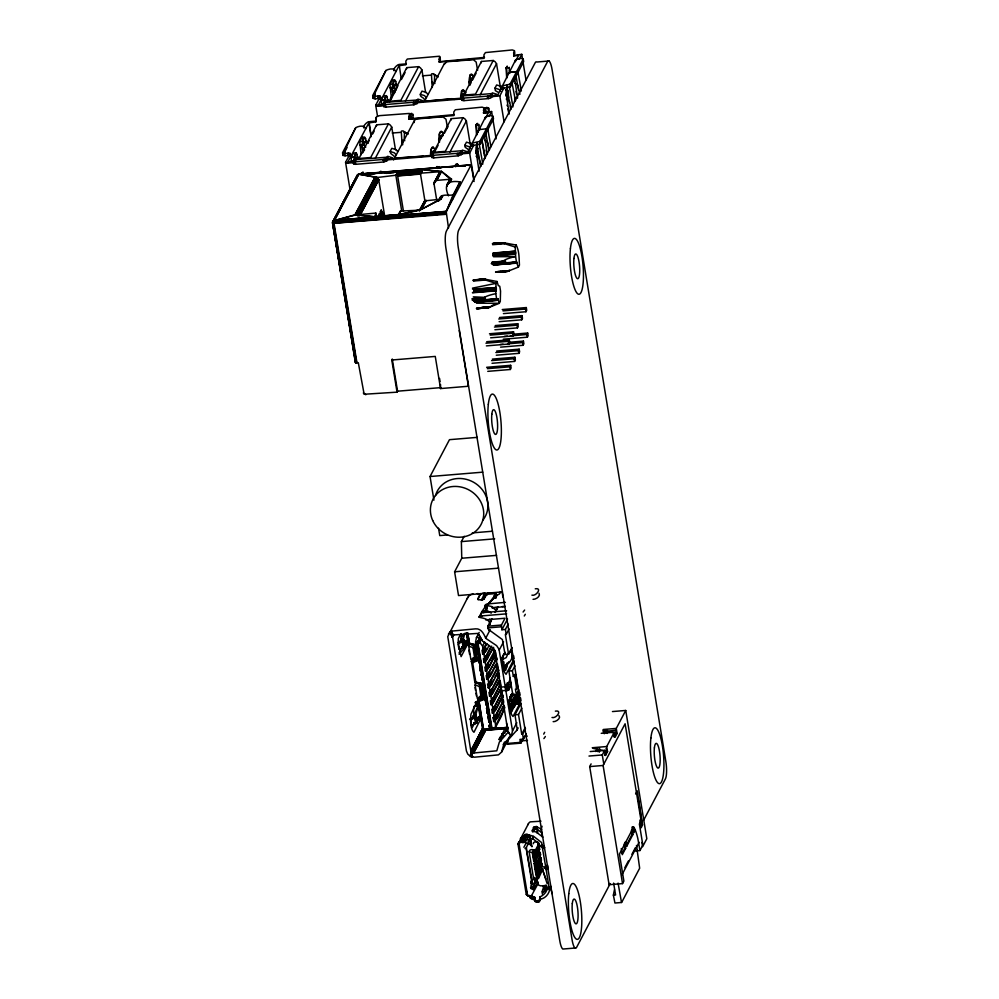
<?xml version="1.0" encoding="UTF-8"?>
<svg xmlns="http://www.w3.org/2000/svg" width="999" height="999" viewBox="0 0 999 999"><rect width="100%" height="100%" fill="white"/><g stroke="black" fill="none" stroke-linecap="round" stroke-linejoin="round"><path stroke-width="1.5" d="M534.428 899.962L538.573 901.935C531.905 903.546 536.725 896.44 532.917 896.802C531.83 893.481 528.883 898.288 527.522 895.079L526.261 894.467L517.944 843.843L518.943 841.77L522.789 841.133L520.092 840.896L520.204 839.535L528.409 823.775M534.64 897.027L535.077 900.848L538.573 901.935L536.813 902.072L534.527 900.261C537.824 902.659 540.372 900.211 539.76 897.027C542.832 895.778 547.539 891.957 546.94 887.886L550.649 887.811L551.111 886.425L549.063 887.312L548.601 888.685L546.94 887.886M539.91 896.59C541.745 900.361 539.248 903.508 535.077 900.848M334.303 223.564L334.378 220.617L358.928 174.076L379.57 172.802M448.501 228.009L446.216 211.663L453.171 194.768L459.977 181.855C447.902 180.182 443.431 184.078 448.464 195.841M536.575 873.251L536.688 878.183L533.503 877.834L534.84 879.295L538.449 878.62L542.869 868.893L541.82 868.98L536.925 877.584L535.901 874.512L536.825 873.213L535.901 874.512M497.277 272.203L507.567 271.391L518.406 267.07C515.184 260.539 515.634 254.258 515.184 247.028L516.221 245.067L503.933 242.807L492.707 243.594L503.284 242.732M497.052 659.352L494.255 649.163L482.754 641.258L477.859 633.416L454.195 634.889L452.447 636.163L471.778 756.917L471.503 752.047L483.329 729.108L471.316 751.835L471.116 756.68L470.467 756.393L471.053 751.398L483.141 728.808L471.178 751.623L471.116 756.68L474.575 757.192L498.464 754.869L501.585 752.085L507.43 740.996L505.269 743.293M482.929 694.979L479.508 696.553L470.979 714.135C470.229 719.705 470.342 729.682 473.963 732.279L480.844 718.668L477.909 718.98L480.856 718.443L477.922 718.643M403.446 211.176L397.614 175.674L397.777 171.566M422.028 172.303L422.065 170.479L397.527 172.502M476.598 308.679L488.436 307.704L499.313 303.284L498.002 299.113L496.59 298.601L495.779 293.681L496.041 283.354L497.015 281.493L484.24 279.071L473.501 279.92M387.562 157.068L386.888 160.814L383.753 161.988L355.656 164.311L353.683 164.073L353.109 161.039L353.983 159.653L387.624 157.168L387.637 159.84L382.967 160.015M417.719 99.863L417.045 103.609L413.911 104.783L385.814 107.105L383.841 106.868L383.266 103.846L384.14 102.447L417.794 99.962L417.794 102.647L413.124 102.81M462.587 152.735L462.1 153.771L462.587 152.735L467.52 152.41L485.626 116.846L490.946 115.572L493.081 116.309L493.494 118.831L480.257 143.931L473.576 145.467L469.655 153.147L462.1 153.771L461.8 150.724L432.117 153.184L431.256 154.57L431.83 157.605L433.803 157.842L458.204 155.819L461.351 154.645L462.537 152.447L462.087 150.999M477.897 132.243L478.733 130.082M506.618 723.189L507.042 728.533L485.539 730.306L483.366 729.62L480.282 715.296L479.045 701.61L484.003 699.325L481.393 683.453L480.169 684.153L474.912 682.579L471.441 661.525L473.139 657.754M492.17 93.706L492.257 96.566L492.744 95.529L497.677 95.205L515.784 59.64L521.103 58.367L523.239 59.103L523.651 61.638L510.427 86.738L503.733 88.262L499.812 95.941L492.257 96.566L491.895 93.544L490.147 95.579L487.949 96.091L463.548 98.102L461.413 97.378L462.287 95.979L492.032 93.569M515.209 61.476L515.484 60.115M508.229 624.088L505.407 629.445L501.885 629.745L501.448 625.049L505.032 618.244L485.689 619.842M512.762 693.194C507.717 698.613 509.065 712.874 513.011 716.495L519.792 703.633C522.002 698.788 515.209 697.352 513.586 701.872L519.193 699.288L517.607 691.345M524.238 837.861L527.372 836.937L527.497 834.602L524.35 835.589C526.123 845.092 521.628 831.767 527.834 834.577M471.316 751.835L473.613 752.996L496.803 750.798L499.338 742.132L508.054 732.304L494.842 650.424L495.866 653.196M351.361 161.563C350.874 158.479 351.673 151.823 356.293 152.884L357.879 157.979M353.996 161.351L354.021 157.18L356.293 152.884M361.101 154.645L359.765 141.521L362.187 137.15M363.274 151.436C359.677 148.127 364.81 129.508 366.258 142.095M381.518 104.371C381.031 101.274 381.83 94.618 386.451 95.679L388.037 100.774M384.103 103.821L384.178 99.987L386.451 95.679M391.483 98.938L389.922 84.316L392.345 79.945M393.431 94.243C389.722 90.709 395.117 72.59 396.416 84.89M524.537 838.636L524.65 836.275L524.999 838.91M543.444 866.732L544.717 867.706L545.579 866.133L542.332 847.502L539.997 846.053L538.973 843.443L532.829 838.785L529.945 838.436L529.37 835.014L524.35 835.589M461.088 633.566L460.976 640.396L458.116 642.607L461.101 656.63L468.356 642.732L465.397 643.256M473.726 718.331L473.651 708.004M529.807 838.198L529.557 835.164M520.154 841.358C525.024 840.009 521.041 843.368 520.092 840.896C523.151 842.594 522.427 838.511 525.074 838.81M347.115 147.377L342.869 155.494L351.448 155.856L348.826 156.156L345.579 162.313L347.177 163.187L368.881 122.889L375.711 121.94L376.423 116.808L379.558 115.647L409.378 113.436L409.091 119.256L453.871 115.547L453.808 111.95L455.294 109.778L482.117 107.155L484.253 107.892L484.665 110.414L483.541 113.099L488.461 112.687L485.102 118.956M395.841 71.641C394.705 67.358 388.623 68.968 385.914 70.467L372.677 95.567L373.102 98.102L375.324 94.206L373.027 98.289L374.712 98.864L381.543 98.364L378.983 98.951L375.736 105.12L376.561 105.869L378.421 104.895L399.038 65.684L405.869 64.735L405.869 61.051L407.305 59.041L439.535 56.231L439.248 62.063L484.028 58.354L483.966 54.745L485.452 52.572L512.275 49.95L514.41 50.687L514.822 53.222L513.698 55.894L518.618 55.482L515.259 61.763M484.253 107.892L483.541 113.099M514.41 50.687L513.698 55.894M334.24 223.127L446.166 213.649L446.328 211.351L459.977 181.855L459.652 184.778M509.702 680.444L509.865 678.021L511.076 685.264L508.616 690.134L508.054 683.578L509.702 680.444L511.076 685.264M474.912 682.579L481.393 683.453L475.824 682.042L474.912 682.579L480.169 684.153L482.392 697.639L477.822 700.349L482.467 728.571L470.866 750.911L482.629 728.696L470.941 751.161L470.467 756.393L467.782 754.145L466.433 751.023L447.752 636.625L468.069 596.853L470.492 594.667L473.114 593.943M485.052 118.382L485.327 117.32M506.53 667.669L506.98 663.074L506.481 667.794M527.522 895.079L519.193 844.455L519.655 842.806L521.428 841.957M532.829 838.785C534.228 833.266 525.012 835.539 521.653 837.312A4.683 4.296 27.8 0 0 520.529 838.71L522.864 840.122M532.679 887.949L531.118 888.511L532.679 887.949L533.166 889.722L533.091 887.149L536.138 878.945M452.684 199.151L453.171 194.768C450.087 196.179 439.997 192.882 440.072 199.113M348.264 162.1L354.782 161.738L354.27 162.612L347.177 163.187L348.976 162.225M476.236 645.616L475.636 641.795L476.448 637.612L479.97 637.312L476.923 643.344L490.971 728.82L494.942 728.433L495.629 725.424L503.421 710.651L502.772 706.643L504.333 706.068L504.607 707.729L501.311 716.358L494.942 728.433L490.746 728.833L477.06 646.153L476.236 645.616L477.06 644.617M480.457 666.82L479.632 666.283L480.344 663.848M481.131 669.405L480.394 670.928L481.218 671.465M481.843 675.262L481.019 674.725L481.73 672.29M488.161 713.648L487.325 713.124L488.061 711.588M490.746 728.833C488.661 729.307 488.998 724.937 490.084 723.825L489.66 721.29M436.813 200.762L434.041 183.866L434.453 181.768L436.538 180.407L451.573 179.146L449.7 182.705M469.58 719.193L473.276 716.72L478.546 704.745L475.624 705.057M529.445 837.512L527.372 836.937L524.288 837.686L525.449 837.112L525.736 834.739L527.497 834.602M505.656 670.466L506.543 664.472M507.592 729.782L507.992 727.11M477.922 131.681L478.234 130.757M533.404 843.069L533.391 843.73M486.014 609.24L485.327 605.194A3.009 0.987 -9.3 0 1 485.502 604.745L486.288 604.27L486.988 608.491M505.332 670.092L506.381 664.285M369.905 122.502L370.08 121.578L376.223 121.066L375.711 121.94M400.075 65.297L400.237 64.373L406.381 63.861M347.989 153.234L348.401 155.757C347.128 149.625 355.182 157.605 348.663 155.819L350.087 153.122M378.146 96.029L378.559 98.564C377.285 92.42 385.339 100.412 378.821 98.626L380.244 95.916M409.79 114.048L410.214 116.583L409.091 119.256M439.947 56.843L440.372 59.378L439.248 62.063M510.027 698.363L510.614 695.579M504.507 732.766L507.967 727.984L506.043 727.921L506.505 730.731M524.987 848.538L526.086 847.864L531.468 880.032L531.018 882.966L531.98 888.873M444.18 64.361L446.803 61.738L473.314 59.678L476.161 62.038L477.597 70.367M500.287 243.281L504.72 242.932L504.545 243.719L492.619 244.705M529.895 837.487L528.546 843.193L526.51 847.065L526.548 849.649L532.504 883.491L531.143 886.076M503.933 242.807L503.771 243.456L515.184 247.028M376.336 126.236L376.673 124.825L388.449 123.851L390.297 125.075L391.745 127.098L395.479 149.763M406.493 69.031L406.83 67.632L418.606 66.658L420.454 67.882L421.915 69.893L425.636 92.57M450.974 120.055L451.311 118.656L463.074 117.682L464.935 118.906L466.383 120.916L470.354 145.105M481.131 62.862L481.468 61.451L493.231 60.477L495.092 61.701L496.54 63.724L500.511 87.9M487.325 594.917C484.253 590.434 477.297 595.067 478.234 599.899M463.586 634.24L460.789 639.622L463.461 639.198L463.524 640.396L458.129 644.293L458.966 649.35L463.611 647.315L462.637 641.395L464.947 633.204M472.627 717.257L470.616 720.217L471.441 725.274L476.098 723.264L475.124 717.332L478.171 706.143L473.726 706.48M476.298 645.366L475.636 641.795L476.248 645.491L475.649 642.007L478.334 643.481L479.97 637.312L480.444 643.306L482.592 646.128L483.254 650.124L482.03 650.224L482.654 654.02L483.878 653.92L486.588 648.788M532.917 896.802C529.62 900.049 537.512 900.948 534.577 897.152M425.174 202.435L420.367 173.202L422.302 169.53L441.546 171.453L451.573 179.146M520.941 703.533L514.985 714.822L517.232 729.769L507.292 740.833L507.255 744.28L520.866 743.156L524.45 736.363L527.322 736.126M467.794 639.36L463.611 647.315L464.747 646.241L463.611 639.472M480.282 715.296L476.098 723.264L477.222 722.177L476.098 715.421L473.276 715.559M355.407 362.25L358.316 362.787L364.148 394.255L397.053 392.157L397.565 391.196L392.27 359.053L391.77 360.015L397.053 392.157M533.329 889.073L535.139 883.278L534.415 878.845M504.308 653.471L502.01 658.204M508.953 700.399L511.688 694.305M467.295 598.626L467.757 597.414M534.228 861.138L534.378 859.914L533.716 861.188L535.976 860.389L540.172 852.447L539.11 852.534L534.228 861.138C535.139 868.019 539.772 856.23 540.559 854.807L540.172 852.447M534.103 863.548L535.027 862.237L534.103 863.548L535.514 872.152L537.787 871.353L541.97 863.411L540.921 863.498L536.026 872.102C536.938 878.983 541.57 867.207 542.357 865.771L541.97 863.411M536.026 872.102L536.438 870.853L535.514 872.152M530.906 882.879L531.505 880.768M476.56 135.389L475.899 125.599L477.747 123.376M506.718 78.184L506.056 68.394L507.155 66.321L506.356 67.507M490.109 624.45C489.11 618.418 483.116 618.331 478.921 617.22A3.009 0.987 -9.3 0 1 479.12 616.845L482.03 612.25L483.803 612.687M500.974 740.122L499.038 739.56A3.009 0.987 -9.3 0 1 499.238 739.185C499.125 735.926 505.731 734.302 502.347 734.939M470.616 720.217L475.124 717.332L476.098 715.421M383.491 104.658C376.561 104.096 375.162 107.83 384.428 105.407L384.877 104.171M432.742 154.395L432.405 156.144L383.079 160.227M462.962 97.44L462.574 98.938L413.236 103.022M533.129 896.902L531.805 899.025A4.683 4.296 27.8 0 1 530.257 897.851L529.12 895.791M355.394 362.55L332.48 222.315L333.741 220.754L355.894 214.885L375.874 213.087L374.712 217.195M534.015 850.911L532.292 852.572L533.716 861.188M529.158 851.81C528.871 848.85 534.802 848.788 534.515 851.847L533.329 852.422L533.691 851.136L532.991 852.497L533.466 851.21L532.629 852.547L532.966 851.31L532.292 852.572L529.158 851.81L533.503 878.071M535.364 857.392L534.89 855.107L534.165 855.456C531.418 856.817 534.989 852.509 533.141 855.668L533.716 858.016C540.759 837.324 526.111 875.773 539.66 849.325L539.26 846.965L538.211 847.052L533.503 855.619L533.716 858.016L538.598 849.412L539.66 849.325M535.289 865.396C535.114 869.904 541.158 859.128 541.071 857.929L540.009 858.016L534.79 866.657L535.539 865.359L534.765 862.274M537.2 870.529L536.688 867.407L535.514 868.98C542.569 848.288 527.922 886.75 541.458 860.289L541.071 857.929M605.656 730.993L604.283 733.741M477.572 646.977L476.873 649.288L477.684 649.949M478.958 655.419L478.259 657.729L479.07 658.378M481.843 679.108L482.604 679.894M483.903 686.276L483.179 687.687L483.991 688.336M485.289 694.717L484.565 696.116L485.377 696.778M486.014 704.432L486.775 705.219M488.786 721.303L489.547 722.09M535.476 866.558L536.013 865.234M510.914 712.986L515.746 703.783L519.867 703.446M503.421 710.651L504.607 707.729M508.229 73.938L508.691 73.089M475.824 153.134L477.897 148.114L475.849 151.998M484.19 137.25L486.276 132.23L484.228 136.114M505.981 95.929L508.054 90.909L505.556 89.885M513.836 81.306L516.433 75.025L514.385 78.909M503.983 653.621L501.898 657.941M508.116 653.234L506.243 657.592L502.147 659.59M511.513 694.38L509.203 700.299M515.059 695.429L513.174 699.775L509.078 701.773M504.445 742.082L501.585 752.085M533.503 855.619L534.065 854.307L533.141 855.668M447.44 127.572L445.991 119.243L442.807 116.821L416.645 118.943L414.66 120.092L414.036 122.577M546.678 885.239C544.892 885.364 538.299 887.349 537.862 883.578M489.123 625.299L491.97 618.793M488.436 111.988L488.636 107.88L489.06 112.425M484.59 593.269L481.456 600.137L486.588 594.08C488.673 590.933 502.534 594.467 493.631 596.103M509.927 697.739L511.575 694.143M501.91 734.103L502.697 733.628L501.91 734.103A3.009 0.987 -9.3 0 0 501.723 734.477L502.06 734.839M482.592 611.301L481.805 611.763A3.009 0.987 -9.3 0 0 481.605 612.137L479.907 616.383M484.128 598.925L486.8 594.105M365.684 128.846C364.548 124.563 358.454 126.174 355.756 127.672L343.256 153.471L348.863 153.272M385.914 70.467L373.426 96.266L379.033 96.079M502.497 733.716L505.482 727.609M508.291 740.821L506.993 743.481L520.404 742.369L520.866 743.156M398.676 214.523L373.938 216.758L354.907 214.822L334.378 220.617L398.476 214.735L400.412 211.064L419.58 210.202L441.021 199.163L442.894 195.617M534.615 863.498L535.776 861.912L536.301 865.047M536.413 874.462L539.448 869.38M461.413 97.378L461.988 100.4L463.961 100.637L488.374 98.614L490.571 98.102L492.744 95.529M460.876 639.897L463.461 639.198L462.187 641.72L463.149 647.539L461.813 646.965M473.364 715.846L475.949 715.134L474.675 717.657L475.624 723.476L473.888 723.176M532.455 838.561L533.116 836.126M477.834 699.725L482.392 697.639L484.003 699.325L477.822 700.349L479.045 701.61L483.603 729.37L471.69 752.235L472.465 757.08L471.878 752.409L484.028 729.757L472.577 752.796L484.64 729.994L472.827 752.871L485.177 729.807M503.159 744.542L511.401 735.601L512.512 730.881L499.05 649.338L496.615 645.641L485.689 638.286L490.184 629.657M471.878 752.409L483.791 729.595L471.69 752.235M446.253 214.298L332.717 223.414L336.089 216.084M337.525 213.349L357.23 175.125L358.616 174.238L471.141 164.91L474.075 181.506M471.053 751.398L482.992 728.546L470.941 751.161M485.714 729.882L473.613 752.996L485.964 729.869M452.185 637.1L453.596 634.415L452.185 637.1L450.037 632.092L451.76 631.106L475.524 628.846C481.056 628.246 484.028 633.965 485.689 638.286M459.103 652.859L462.475 646.453M518.906 689.947L516.358 694.792L512.849 695.092L508.891 671.041L514.035 661.251M513.336 676.448L514.348 674.55L515.659 674.437L514.66 676.348L513.336 676.448L512.4 670.754L514.972 665.858M355.756 127.672L342.52 152.772L342.932 155.307L345.154 151.398M354.146 160.839L355.519 158.242L357.58 156.831L359.465 159.103M362.525 144.942L363.898 142.358L365.959 140.946L367.844 143.207M383.628 104.932L385.676 101.049L387.737 99.638L389.622 101.898M394.805 92.657L392.008 89.036L394.056 85.152L396.116 83.741L398.002 86.014M353.521 163.574L354.046 159.69M383.678 106.369L384.14 102.447M355.557 160.664L357.58 156.831M364.635 149.862L361.85 146.241L363.936 144.78L365.959 140.946M386.388 102.185L387.737 99.638M392.008 89.036L394.093 87.575L396.116 83.741M376.673 124.825L358.916 158.504L370.691 157.53L388.449 123.851M406.83 67.632L389.086 101.311L400.849 100.337L418.606 66.658M362.724 152.847L364.148 150.137M367.732 143.357L369.155 140.647M372.739 133.866L374.163 131.144M390.734 99.725L397.177 87.512M401.461 79.371L405.045 72.59M357.654 174.663L332.48 222.315L357.18 176.286M333.541 220.854L358.017 174.45M333.741 220.754L358.204 174.338M334.153 220.654L358.616 174.238M361.039 173.277L360.539 174.238L362.175 172.827L363.249 174.35M362.55 173.002L363.049 172.053L362.175 172.827M375.299 158.292L391.745 127.098M405.457 101.099L421.915 69.893M354.907 214.822L375.199 176.96L377.397 177.722L378.683 179.595L384.815 216.783M355.244 214.81L375.199 176.96M355.569 214.835L375.524 176.985M376.823 177.36L356.855 215.21L355.894 214.885L375.861 177.023M356.231 214.972L376.198 177.123M356.556 215.06L376.511 177.21M386.888 160.814L386.476 158.279L387.337 156.893M417.045 103.609L416.633 101.074L417.507 99.688M395.092 159.39C395.592 154.583 389.872 155.132 390.159 151.498L391.833 148.327L395.929 149.613A5.082 4.67 27.8 0 1 397.527 151.648M424.687 100.961C424.925 96.891 419.692 97.815 420.317 94.306L421.99 91.121L426.086 92.407A5.082 4.67 27.8 0 1 427.684 94.455M357.155 215.372L377.11 177.522L395.841 175.237L397.602 172.053L422.14 170.017M410.402 118.756L410.489 114.298L410.901 117.782M357.442 215.572L377.397 177.722M357.692 215.796L377.647 177.934M358.629 214.673L377.884 178.172M358.853 214.935L378.097 178.434M359.041 215.21L378.284 178.709M359.19 215.484L378.434 178.983M359.328 215.784L378.584 179.283M360.152 214.748L378.683 179.595M412.924 118.244L413.149 114.261M360.214 215.072L378.758 179.92M393.706 159.715L414.31 120.642M424.575 101.174L444.468 63.436M378.696 214.81L379.483 213.311L381.143 215.946M381.069 215.684L380.394 211.576L381.181 210.077L385.327 216.671M418.069 210.527L398.476 214.735L400.412 211.064M432.967 153.034L434.315 150.487L432.255 151.898L430.207 155.782L432.292 154.308M463.136 95.829L464.473 93.282L462.412 94.693L460.364 98.576L462.462 97.115M451.311 118.656L433.554 152.335L445.317 151.361L463.074 117.682M481.468 61.451L463.711 95.13L475.474 94.156L493.231 60.477M431.668 157.105L432.867 154.907M434.49 152.098L438.074 145.317M444.505 133.104L448.076 126.324M461.825 99.9L463.024 97.702M464.647 94.893L466.083 92.183M469.655 85.402L471.091 82.692M472.515 79.982L476.098 73.189M436.551 167.033L436.051 167.982L437.038 166.533L438.636 167.582L437.874 168.169L439.26 167.145L438.761 168.107M438.636 167.582L439.135 166.621M449.937 152.123L466.383 120.916M480.094 94.917L496.54 63.724M419.205 210.702L424.775 200.886L441.021 199.163M434.028 182.904L439.535 172.352L441.546 171.453L450.611 179.37L446.84 185.876M419.405 210.889L424.775 200.886M433.991 183.217L440.022 171.953M420.342 209.665L425.05 200.749M434.003 183.541L440.309 171.816M420.641 209.515L425.349 200.599M434.041 183.866L440.609 171.666L422.302 169.53L358.841 174.201L377.11 177.522M420.954 209.428L425.649 200.512M436.201 180.494L440.909 171.566M421.278 209.353L425.974 200.437M436.538 180.407L441.233 171.491M398.476 214.735L421.59 209.303L426.286 200.387M436.85 180.369L441.546 171.453M431.256 154.57L433.379 155.307L457.792 153.284L459.99 152.772L461.8 150.724M469.155 151.985C469.393 147.914 464.173 148.839 464.785 145.33L466.471 142.145L470.554 143.431A5.082 4.67 27.8 0 1 471.753 144.718M498.201 92.32L495.367 90.659L494.955 88.124L496.628 84.952L500.711 86.239A5.082 4.67 27.8 0 1 501.91 87.525M475.899 125.599L476.998 123.514L476.198 124.7M506.056 68.394L507.155 66.321M488.161 108.966L485.689 107.855L484.665 109.59L486.001 108.042L484.665 109.59L485.039 112.587M455.332 166.196L455.844 165.247L455.382 166.721M485.539 109.528L486.051 108.566M457.055 163.961L455.519 165.047M438.461 200.836L440.497 197.015M447.152 184.365L450.611 179.37M438.811 200.524L440.896 196.516M446.865 185.24L449.575 180.045M438.786 200.836L441.371 196.116M446.84 185.552L450.062 179.645M479.67 129.483L478.871 130.02L479.045 124.475M509.552 72.39L509.203 67.283M446.878 186.201L449.175 180.544M421.59 209.303L440.059 199.388L441.933 195.829L440.035 198.789M440.372 199.288L442.245 195.742M449.051 182.829L450.924 179.271M440.696 199.213L442.569 195.654M449.375 182.742L451.248 179.196M489.035 116.396L491.595 111.513L483.491 112.725M519.193 59.191L521.753 54.321L513.648 55.519M477.522 144.231L476.073 147.078L475.961 150.574L479.058 171.204M507.692 87.025L506.231 89.885L506.118 93.369L509.228 113.998M480.257 143.931L479.845 141.408L493.081 116.309M510.427 86.738L510.002 84.203L523.239 59.103M506.006 94.793L508.054 90.909M514.585 98.014L514.96 97.315L515.509 100.699L514.547 101.536M484.79 154.982L484.415 155.682L482.017 141.071M483.603 279.108L473.376 280.157L485.789 279.295L485.389 280.045L473.464 281.031M473.364 280.02L484.94 279.133L474.138 280.082M459.253 330.532L468.419 386.251L440.547 388.561L440.559 384.54M489.16 307.492L490.247 306.443L489.86 307.205L476.448 308.304M518.406 267.07L519.443 265.11C519.005 257.867 519.418 251.598 516.221 245.067M433.928 500.149L430.045 476.523L449.475 439.672L477.36 437.362M486.388 345.891L508.928 344.018L508.491 341.333L509.278 339.847L486.725 341.708M490.634 337.812L513.186 335.951L512.749 333.266L513.536 331.768L489.485 333.766M494.892 329.745L517.445 327.884L516.995 325.199L517.782 323.701L495.242 325.562M499.15 321.678L521.703 319.805L521.253 317.12L522.04 315.634L499.5 317.495M503.409 313.599L525.949 311.738L525.511 309.053L526.298 307.555L502.247 309.553M508.928 344.018L509.715 342.532L509.278 339.847M513.186 335.951L513.973 334.453L513.536 331.768M517.445 327.884L518.231 326.386L517.782 323.701M521.703 319.805L522.489 318.319L522.04 315.634M525.949 311.738L526.735 310.239L526.298 307.555M487.774 371.353L510.327 369.493L509.89 366.808L510.676 365.309L486.625 367.307M492.032 363.286L514.585 361.413L514.135 358.741L514.922 357.242L492.382 359.103M496.291 355.207L518.843 353.346L518.394 350.661L519.18 349.175L496.64 351.036M500.549 347.14L523.089 345.279L522.652 342.595L523.439 341.096L508.404 342.345M503.296 339.198L527.347 337.2L526.91 334.515L527.697 333.029L512.662 334.265M510.327 369.493L511.113 367.994L510.676 365.309M514.585 361.413L515.372 359.927L514.922 357.242M518.843 353.346L519.63 351.848L519.18 349.175M523.089 345.279L523.876 343.781L523.439 341.096M527.347 337.2L528.134 335.714L527.697 333.029M502.41 591.895L458.516 595.541L454.607 571.79L461.75 558.241L461.376 541.608L464.185 536.288M460.502 634.39L458.341 638.598L458.179 642.707M505.407 602.36L487.2 603.97L481.805 611.763M483.004 611.138L485.052 610.764L487.749 605.644L492.132 606.618L495.242 609.852M500.174 591.982C501.048 595.267 492.47 596.241 495.579 593.381M475.886 655.269L474.6 657.704L470.929 659.715L468.706 646.216L469.992 643.781M476.448 637.612L479.17 632.454M474.6 657.704L472.939 647.577L474.225 645.142M512.112 647.964L508.578 654.195L505.069 654.482L502.397 639.572L488.511 629.457L487.837 626.173L491.421 619.368M495.117 612.362L497.977 606.942M478.359 652.522L477.622 654.058L478.446 654.582M482.592 646.128L484.727 642.095M483.254 650.124L486.688 643.606M488.886 645.366C484.065 658.666 480.432 648.763 486.9 644.155M496.016 655.431L494.443 656.018L486.65 670.804L485.427 670.903L484.802 667.107L486.026 666.995L493.818 652.222L493.056 647.589L485.264 662.362L484.04 662.462L483.416 658.666L484.64 658.566L490.984 646.54M484.59 658.091L485.014 660.614L486.014 660.451L485.114 656.805L486.925 655.182L491.695 646.141M501.885 629.745L507.554 619.005M486.014 660.451L493.681 647.352M482.267 694.068L480.981 696.503L477.31 698.513L475.087 685.039L476.373 682.592M485.427 670.903L486.476 669.13C484.552 662.812 493.856 658.903 494.443 651.985M511.888 647.926L508.578 654.195L505.344 634.502L506.218 634.427L509.115 628.945M485.976 666.533C486.925 676.086 494.055 655.556 495.067 655.781M480.981 696.503L479.32 686.4L480.606 683.953M499.225 650.062L503.546 641.87M497.977 667.357L497.402 663.873L495.829 664.46L488.036 679.233L486.813 679.332L486.188 675.536L487.412 675.436L495.204 660.664L494.443 656.018M486.813 679.332L487.862 677.572L487.15 673.713L488.411 677.509L488.111 673.576L495.829 660.426M487.862 677.572L487.337 673.776C488.948 684.153 494.505 666.158 496.453 664.223M484.503 689.173L483.791 691.608L484.615 692.132M505.132 652.31C500.836 657.704 502.41 671.091 506.068 674.313L512.937 661.251L511.113 650.262M493.593 679.782L489.423 687.674L488.199 687.774L487.574 683.978L488.798 683.878L496.59 669.105L495.829 664.46M499.15 670.179L491.72 684.29L489.485 686.001L488.973 682.192L491.096 680.494L497.227 668.868M495.042 677.022L496.491 674.275M485.889 697.602L485.177 700.037L486.001 700.574M501.948 691.508L501.56 689.185L499.999 689.772L492.207 704.545L490.971 704.657L490.347 700.848L491.583 700.749L499.375 685.976L500.936 685.389L500.174 680.744L498.601 681.33L490.821 696.116L489.585 696.216L488.961 692.419L490.197 692.319L497.977 677.534L497.215 672.901L498.788 672.315L499.55 676.947L497.977 677.534M472.252 727.559L474.925 722.477M499.238 681.106L493.106 692.732L490.634 694.455L489.922 690.584L492.482 688.935L498.613 677.31M503.983 670.791L508.728 661.788M487.275 706.043L486.563 708.478L487.4 709.015M490.971 704.657L492.02 702.884L491.545 700.311L491.945 702.809L492.957 702.647L492.045 699L493.868 697.377L499.999 685.739M492.957 702.647L500.624 689.535M488.673 714.485L487.949 716.92L488.786 717.444M502.947 697.627L501.386 698.214L493.593 712.986L492.357 713.086L491.733 709.29L492.969 709.19L500.761 694.417L499.999 689.772M492.882 707.529L495.254 705.806L501.386 694.18M507.704 684.24L506.443 686.613L507.142 690.833L508.091 689.035L507.48 682.704L505.257 686.763L500.874 687.125M472.327 752.672L484.34 729.932M473.089 752.934L485.614 729.882M492.907 708.728C494.143 718.868 501.973 695.004 503.321 695.504M500.586 710.776L494.98 721.428L493.743 721.528L493.119 717.732L494.355 717.632L502.147 702.846L501.386 698.214M494.143 715.958L496.64 714.248L502.772 702.622M494.892 719.755L494.418 715.946L493.119 717.732C497.852 724.949 500.786 707.829 503.396 706.418M516.358 694.792L515.422 689.11L516.733 688.998L517.744 687.1L515.659 674.437M501.935 734.777L500.024 738.711M506.518 730.531L507.867 727.971M525.511 728.671L522.614 734.153L521.74 734.215L518.506 714.522L521.803 708.254M507.13 741.158L509.59 736.625M512.512 730.881L516.833 722.689M516.808 730.519L518.194 727.896M521.74 734.215L525.312 727.447M520.404 742.369L519.917 739.422L523.439 739.123L526.261 733.766M522.19 842.719L522.252 840.696M526.898 838.586L525.536 841.158L524.975 839.46L524.025 842.632M523.876 847.289L525.911 843.406L525.187 838.985M532.804 832.105L533.928 830.007L536.026 829.12A1.498 1.486 14.8 0 1 536.75 829.108L541.383 832.329M542.082 826.26L541.096 829.47L542.307 837.025M539.26 846.965L534.89 855.107M595.754 751.498L597.315 748.538L597.652 751.598M634.24 851.023L639.959 850.549L637.849 838.561A33.866 7.68 85.3 0 0 633.766 826.885L619.442 854.058L623.875 881.056L622.539 883.603L609.103 884.714L589.685 766.583L591.096 763.885M532.13 881.243L534.165 877.372M603.796 764.173L602.285 754.957L604.707 750.349L590.222 751.548M606.093 748.301L606.605 751.385L604.595 755.207L605.544 755.406L607.554 751.598L606.718 746.528L614.26 732.23L601.223 733.316M614.26 732.23L615.097 737.299L617.107 733.478L616.271 728.421L625.736 710.464L612.449 711.563M546.603 869.667L546.703 865.546M547.052 867.057L546.291 868.493L547.927 866.982M622.539 883.603L603.109 765.471L625.099 723.776L641.982 826.173L641.133 827.771L639.872 820.092M542.794 892.856C544.942 890.246 545.442 888.798 547.077 886.525M635.589 794.018L637.262 790.833L642.482 825.224L638.324 799.912L637.812 800.861M622.065 853.458L624.75 848.388L624.225 843.843M631.418 830.194L631.942 834.739L625.811 846.353L626.723 846.278L632.842 834.664L631.967 827.097M633.016 832.704L634.415 830.057M624.949 842.257L625.649 848.313L622.302 854.657L621.291 848.526M635.314 829.982L633.915 832.629L632.767 826.772M641.046 820.803L639.372 823.988L642.844 845.079L639.959 850.549M609.103 884.714L609.777 883.441M610.089 883.84L576.61 947.339A13.574 3.072 85.3 0 1 572.015 939.46L458.254 247.54A13.574 3.072 85.3 0 1 458.691 230.12L547.489 61.688A13.574 3.072 85.3 0 1 552.085 69.58L665.846 761.5A13.574 3.072 85.3 0 1 665.409 778.92L643.568 820.329M624.85 867.694L628.371 861.013M631.892 854.332L635.414 847.651M621.977 874.774L639.11 842.294M471.503 752.047L483.528 729.345M534.515 851.847L538.748 843.843L538.411 842.656M393.843 70.667C392.457 68.781 399.85 62 399.812 65.335L399.188 64.548L401.311 79.52M363.686 127.872C362.287 125.986 369.68 119.206 369.655 122.54L369.031 121.753L371.029 135.052M471.178 751.623L483.304 729.07M493.743 721.528L494.705 719.73L494.093 715.883M531.693 895.341L538.199 883.291M405.819 64.448L406.343 63.486M376.186 120.692L375.661 121.641L376.223 121.066M522.752 840.921L524.213 838.261M478.059 308.479L488.249 307.704L489.498 306.855M495.242 612.412L497.814 607.267M448.401 634.115L450.037 632.092L452.222 636.863M531.743 846.165L531.955 846.79L529.92 835.838L530.269 838.473M354.782 161.738L354.208 162.387M482.654 654.02L483.703 652.26L483.179 648.463L484.253 652.197L483.953 648.264L485.139 651.535L484.515 647.739M484.04 662.462L485.089 660.701L484.74 658.166L485.089 660.701M488.199 687.774L489.248 686.013L488.723 682.217M489.585 696.216L490.634 694.455L490.109 690.646L491.183 694.38L490.884 690.446L492.07 693.731L491.446 689.934M492.357 713.086L493.406 711.325L493.056 708.791M501.248 87.125L502.947 85.752L510.002 84.203M471.091 144.318L472.789 142.944L479.845 141.408M481.755 673.201L482.167 679.77M482.017 679.682L482.817 678.408L481.905 679.582L481.431 671.191M483.404 688.124L484.215 686.85L483.291 688.024L482.467 682.904C485.314 679.807 481.306 685.851 483.229 682.167L482.442 683.279M484.79 696.553L485.601 695.292L484.677 696.465L484.203 688.074M487.562 713.436L488.374 712.162L487.45 713.336L486.638 708.229L487.3 706.955M488.836 721.778L488.024 716.658L488.786 715.921L488.186 717.232L489.11 721.965M545.641 885.451C540.834 889.622 541.283 896.602 547.202 888.036M355.894 214.885L374.463 216.721L334.378 220.617L446.328 211.351L471.141 164.91M493.506 256.743L515.122 256.618C498.414 260.352 499.163 265.172 515.971 261.825M502.809 242.769L492.557 243.656L503.059 242.732M536.076 827.284L534.577 829.57L534.153 827.047L536.326 826.51L541.72 829.457M508.204 271.191L509.403 270.13L508.828 270.941L495.541 272.053M511.226 700.948L512.337 707.679L514.473 706.318L518.931 699.725L514.36 700.674L513.911 697.939M538.224 882.204L533.279 889.497M533.516 842.769L534.527 841.945L537.937 842.145M393.868 159.453L396.041 158.017L423.551 156.306M479.832 663.024L479.045 662.599L479.832 661.488L480.457 665.284L479.67 666.395M480.432 671.041L481.218 669.929L480.457 670.679M481.056 674.837L481.843 673.726M481.818 679.482L482.604 678.371L483.029 680.906M483.204 687.911L484.003 686.812L483.241 687.549M483.828 691.72L485.164 690.634M484.602 696.353L485.389 695.242L486.014 699.038L485.227 700.149M486.613 708.591L487.937 707.504M487.375 713.236L488.161 712.125L487.4 712.861M487.999 717.032L488.786 715.921L488.361 713.386M409.99 115.247L410.939 113.986L412.649 115.21M455.994 164.548L455.007 165.846L455.894 165.772M509.665 700.074L513.174 699.775L509.915 699.737L513.623 694.879M482.042 600.012L486.588 594.08L481.755 600.087M552.06 893.668L550.536 887.062M476.273 645.729L475.749 642.394L476.348 645.841L477.272 644.655L476.273 645.729L475.674 642.195M479.745 666.508L480.994 665.322M481.431 669.979L480.507 671.153L479.695 666.033L480.457 665.284L479.87 666.608L480.781 671.34M481.131 674.949L482.055 673.776M482.529 683.391L483.441 682.205L482.642 683.478L483.553 688.211M483.916 691.82L484.827 690.646L484.028 691.92L484.952 696.653M485.302 700.262L486.226 699.088L485.414 700.349L486.338 705.082M486.688 708.703L487.612 707.517L486.8 708.791L487.724 713.523M488.074 717.132L488.998 715.958M495.479 595.042L488.511 603.758L497.115 594.967M439.535 172.352L438.736 174.95M424.288 201.286L423.489 203.883M439.185 61.676L484.527 57.393M409.028 118.881L454.37 114.598M459.103 654.32L468.169 643.631L465.272 643.806L468.231 643.468L473.788 645.342L475.012 644.63L477.622 660.514L472.664 662.787L471.441 661.525L476.011 658.841L473.788 645.342L468.519 643.756L466.808 633.329M379.133 105.02L377.634 106.006L378.421 104.895M480.407 715.509L480.844 717.944L477.922 718.056L479.77 715.858M491.433 728.721L489.947 728.895L489.46 725.574L490.484 724.4M438.811 200.312L440.059 199.388M496.678 595.029L488.511 603.758L495.829 595.067L496.053 597.864M478.284 657.966L479.283 656.892L478.359 658.066L479.395 662.899M479.045 701.61L483.366 729.62L507.317 727.409L483.366 729.62L482.467 728.571M484.053 599.038L482.317 599.937M508.703 690.147L508.441 688.373L510.701 684.09L507.779 684.327M474.3 722.914L475.624 723.476L474.113 723.026L475.624 723.476L477.222 722.177M479.832 661.488L479.045 662.599M484.627 695.991L485.389 695.242M532.067 896.103L530.257 897.851L532.217 896.278M478.671 130.207L479.395 129.583M545.791 867.282C542.981 868.243 548.563 866.995 547.627 865.246L545.579 866.133M484.39 158.741L485.352 157.892L481.905 139.86M477.734 654.27L476.923 649.163L477.997 648.463L477.185 645.804L477.734 648.438M490.222 724.387L489.41 725.099L489.947 728.895L489.348 725.349M514.423 703.646L518.931 699.725M514.423 101.261L515.384 100.437L511.938 82.418M484.265 158.466L485.227 157.63M495.779 293.681C479.283 297.028 479.42 301.873 496.59 298.601M476.923 649.163L477.997 648.463M538.686 876.847L536.925 877.584L537.087 876.373M524.275 616.008L525.324 614.285M543.706 734.128L544.667 732.292M467.757 633.004L469.443 643.231L468.519 643.756L475.012 644.63L469.443 643.231L467.082 633.129M424.95 101.311L451.998 98.676L454.295 99.488M504.72 242.932L502.722 242.907M508.016 270.879L508.828 270.941M464.685 646.44L463.461 639.198L460.901 640.584L462.187 641.72L460.402 641.133M477.16 722.389L475.949 715.134L473.389 716.52L474.675 717.657L472.889 717.082M534.153 827.047L531.918 830.943L536.101 832.017L542.869 837.075M491.508 305.819L495.267 303.933M460.976 640.396L463.461 639.198L460.964 640.059M473.464 716.345L475.949 715.134L473.451 716.008M544.93 867.557L547.165 866.633M471.453 660.926L476.011 658.841L477.622 660.514L471.441 661.525M548.414 888.735L550.649 887.811M523.089 612.025L524.637 610.064M543.906 738.586L545.367 736.513M542.682 848.488L544.717 847.614L543.968 846.078L539.997 845.703M549.063 887.312L546.166 869.679L548.201 868.793L546.116 866.657M505.407 665.509C510.764 662.712 514.547 655.706 511.163 650.137M461.001 640.222L463.461 639.198M473.489 716.158L475.949 715.134M541.808 871.228L542.869 868.893M383.266 103.846L385.402 104.57L413.499 102.248L416.633 101.074M353.109 161.039L355.244 161.776L383.341 159.453L386.476 158.279M493.818 652.222L495.392 651.635M495.204 660.664L496.778 660.077L496.203 656.593M496.59 669.105L498.164 668.518M500.761 694.417L502.322 693.83M502.147 702.846L503.708 702.26L503.334 699.949M614.46 889.709A144.843 32.83 85.3 0 0 613.374 895.129L614.934 903.021L621.64 902.484L639.66 868.231L637.187 850.424M546.465 889.759C547.265 885.851 542.332 887.387 544.567 890.321M509.752 72.403L516.658 71.591L517.07 74.126M479.595 129.608L480.219 129.308M479.12 616.845L482.13 615.871L506.668 613.836M499.238 739.185L502.235 738.199M541.483 846.59L543.756 845.878M480.319 616.233L482.13 615.871M501.585 662.612L503.683 661.975L504.795 668.731M508.528 704.794L510.626 704.17L511.738 710.901L509.627 711.525M545.154 867.594L547.227 867.057M479.87 129.52L486.488 128.796L486.838 131.456M515.796 703.508L519.93 703.159L515.846 703.184L519.992 702.447L515.859 702.784L519.98 702.035L515.859 702.16L519.93 701.148L517.157 701.236M528.121 895.653L526.261 894.467M472.465 288.137L496.041 283.354L484.602 279.757M506.655 67.27L508.703 68.232M476.498 124.475L478.546 125.437M477.872 717.419L480.731 716.67M546.865 888.111L549.562 887.674C550.287 892.769 545.417 898.625 540.322 899.125L539.672 898.201M475.624 704.982L478.558 704.532L475.636 704.732M477.909 717.894L480.819 717.444L477.884 717.594M517.182 701.523L519.93 701.148M515.859 702.16L519.967 701.598M517.132 701.098L519.867 700.724L517.095 700.823M465.334 641.108C469.118 638.811 469.518 643.968 465.434 642.494L468.369 642.007L465.434 642.12M501.973 738.224L500.437 738.561L500.899 741.37M515.846 703.184L519.98 702.659M546.865 888.011L549.562 887.674M533.041 599.325C535.876 599.587 540.859 596.216 539.048 593.319M475.561 703.346C479.358 701.41 479.62 705.631 475.636 704.645M553.159 721.665C555.894 722.127 561.525 717.994 558.928 715.559M475.449 705.893L478.521 705.044L475.611 705.157M465.434 642.844L468.369 642.507L465.434 642.569M465.397 641.57L468.281 640.971M477.884 717.507L480.794 717.182M478.396 702.509L475.374 702.334C478.983 700.461 479.645 704.233 475.524 703.071L478.446 702.747L475.462 702.722M516.783 699.775L519.505 699.475L514.972 699.75L519.105 699.412M485.539 730.306L507.617 727.934L483.366 729.62M473.414 280.494L483.791 279.408L473.414 280.332M475.611 703.82L478.509 703.259M504.92 733.116L503.121 733.478L503.583 736.288M494.942 728.433L491.221 728.795L477.185 643.418L479.97 637.312L478.022 643.493L492.032 728.733L494.942 728.433L491.745 728.758L477.722 643.481L479.97 637.312L477.46 643.468L491.483 728.771M492.682 244.231L503.184 243.194L492.682 244.068M501.323 262.7L504.295 262.412M531.905 595.154C536.188 596.553 542.569 587.412 535.264 588.798M552.022 717.482C556.293 718.893 562.687 709.752 555.369 711.126M493.069 253.321L515.496 251.161L493.206 253.009M492.27 262.774L502.634 261.563L492.32 262M476.211 302.297L498.414 300.175L474.65 302.148M465.434 642.032L468.344 641.495M477.922 717.981L480.844 717.694M492.482 263.311L502.797 262.362L492.445 263.187M494.692 264.535L517.045 262.849L493.344 265.022L517.145 263.112M473.002 300.474L485.289 299.35L484.965 297.377L473.301 296.84M525.449 837.112L527.372 836.937M493.044 243.719L503.571 242.757M492.682 263.436L503.121 262.487M472.627 299.95L483.204 299.001L472.677 299.837M481.768 307.555L486.401 307.13M492.345 263.112L502.572 262.2L492.32 262.962M497.402 271.953L504.807 271.291L497.415 271.815M472.664 299.238L483.279 298.301L472.664 299.001M472.527 299.488L483.116 298.551L472.589 299.363M472.614 299.737L483.079 298.813L472.515 299.625M472.814 300.15L483.541 299.2L472.789 300.05M482.617 307.954L488.523 307.43M502.285 606.568L505.157 606.306M515.209 699.637L519.193 699.288M472.252 298.813L483.928 297.802L484.69 299.363L472.515 300.324M486.525 96.741L492.182 96.266M456.368 153.933L462.025 153.471M516.545 261.963L494.068 263.711M494.418 264.26L516.845 262.387L494.293 263.848M494.667 264.46L516.945 262.6L494.443 264.31M493.281 264.835L517.045 262.849M497.177 272.252L507.442 271.291L497.252 272.065L506.131 271.278M549.025 61.001L536.725 62.025A13.574 3.072 85.3 0 0 535.202 62.712L446.391 231.144A13.574 3.072 85.3 0 0 445.966 248.564L559.727 940.471A13.574 3.072 85.3 0 0 562.787 949.05L575.074 948.039M422.402 75.849L431.481 75.1L431.58 73.876C436.925 72.053 433.166 81.319 434.915 83.516M392.195 80.007L394.83 79.795M395.766 81.294L393.131 81.518L394.043 86.613M469.867 75.162L472.502 74.95L473.151 78.534M510.314 72.24L516.583 71.716L517.007 74.251M389.922 84.316L392.557 84.091M389.81 87.8L392.445 87.587M387.387 97.19L384.752 97.403L385.676 102.51M461.488 91.059L464.123 90.834L464.772 94.43M501.036 88.849L503.671 88.636L501.548 86.651L503.733 88.262M381.543 100.2L384.178 99.987M381.431 103.696L384.066 103.471M392.245 133.054L401.323 132.305L401.423 131.081C406.768 129.258 403.009 138.524 404.757 140.709M362.038 137.213L364.672 136.988M362.962 138.724L365.597 138.499M442.994 135.739C443.918 129.47 436.401 132.08 440.621 137.45M359.765 141.521L362.4 141.296M359.652 145.005L362.287 144.78M357.23 154.395L354.595 154.608L355.507 159.703M434.615 151.623C436.276 146.566 428.571 147.203 431.98 151.848M470.879 146.054L473.501 145.829L471.378 143.856L473.576 145.467M351.386 157.405L354.021 157.18M351.273 160.889L353.908 160.677M358.928 174.076L471.091 164.847M384.178 172.303L393.556 171.641M396.615 171.266L404.445 170.742M407.505 170.367L416.883 169.718M419.942 169.343L429.32 168.681M432.38 168.307L441.758 167.657M444.817 167.283L452.647 166.758M455.694 166.383L465.084 165.722M468.144 165.347L471.403 165.509M365.671 174.263L379.67 173.102M384.328 172.715L393.656 171.953M396.765 171.691L422.302 169.53L420.367 173.202L440.609 171.666M424.75 169.368L429.42 168.981M437.2 168.344L440.309 168.082M449.637 167.308L452.747 167.058M462.075 166.284L465.184 166.021M367.282 174.301L375.05 173.664M384.378 172.889L393.706 172.115M396.815 171.865L422.19 169.83M386.051 173.351L393.831 172.715M398.489 172.328L401.598 172.065M397.502 172.777L422.04 170.742M397.49 173.052L422.015 171.029M397.477 173.364L422.003 171.328M397.477 173.689L422.003 171.653M397.477 174.001L422.003 171.978M397.49 174.338L420.492 172.427M397.515 174.675L420.504 172.765M397.54 175L420.529 173.102M397.577 175.337L420.567 173.426M397.614 175.674L420.616 173.764M397.664 175.999L420.666 174.088M374.001 216.671L399.001 214.685M374.625 217.008L393.032 215.484M396.091 215.235L399.163 214.985M334.328 220.717L446.278 211.451M334.265 220.929L446.216 211.663M334.24 221.091L446.191 211.825M334.19 221.416L446.141 212.15M334.178 221.815L446.128 212.55M334.178 222.24L446.128 212.962M493.081 253.446L515.534 252.01M493.256 254.258L515.546 252.422M493.256 254.645L515.546 252.797M493.094 255.057L515.534 253.197M493.219 255.394L515.509 253.546M493.194 255.732L515.484 253.883M493.156 256.069L515.447 254.221M501.261 261.601L505.719 261.226M501.286 262L504.258 261.763M501.311 262.437L504.283 262.2M497.827 271.428L500.924 271.179M474.063 289.41L496.341 287.575L472.539 289.136M474.088 289.872L496.378 288.024M474.1 290.322L496.391 288.486M474.113 290.771L496.403 288.936M474.1 291.184L496.391 289.348M474.088 291.608L496.378 289.772M474.063 291.995L496.353 290.147M472.539 292.47L496.316 290.509M472.49 292.794L496.266 290.821M473.788 300.674L497.777 298.801M474.113 300.899L497.889 298.926M474.225 301.086L498.002 299.113M474.325 301.273L498.101 299.313M474.438 301.536L498.214 299.563M474.537 301.823L498.314 299.862M502.972 310.914L525.511 309.053M498.713 318.993L521.253 317.12M494.455 327.06L516.995 325.199M490.197 335.127L512.749 333.266M504.358 336.388L507.367 336.139M510.377 335.889L526.91 334.515M485.939 343.206L508.491 341.333M500.112 344.455L503.109 344.205M507.617 343.831L522.652 342.595M391.77 360.015L435.264 356.418L440.547 388.561M495.854 352.535L518.394 350.661M491.595 360.602L514.135 358.741M487.337 368.668L509.89 366.808M397.565 391.196L441.058 387.6M430.045 476.523L482.729 472.165M447.502 534.952L439.76 535.589L438.536 528.209M472.29 532.904L492.432 531.231M461.376 541.608L494.692 538.848M461.75 558.241L496.565 555.369M454.607 571.79L498.513 568.156M477.322 593.593L480.994 593.906M495.791 593.581L486.326 594.368L483.291 599.163A2.81 0.912 -9.3 0 1 482.292 599.537L481.093 599.8A2.71 0.887 -9.3 0 1 479.882 599.899L477.934 599.125L480.844 593.493M493.706 596.515L496.64 596.266M487.749 605.644L485.939 605.581L487.012 609.877M492.07 607.742L504.832 606.68M492.332 607.842L498.101 607.367M506.618 610.801L482.23 612.612M487.837 626.173L501.448 625.049M501.411 626.785L487.987 627.896L489.135 630.419M478.334 643.481L480.444 643.306M508.891 671.041L512.4 670.754M516.421 687.2L517.744 687.1M505.294 688.973L508.216 688.723M505.869 690.459L501.486 690.821L503.084 696.852M515.309 700.224L512.524 700.461L513.523 707.117M515.671 703.97L519.792 703.633M514.985 714.822L518.506 714.522M480.656 719.567L476.348 719.742L480.819 718.968L477.897 719.08M603.234 729.495L616.271 728.421M603.034 731.78L615.646 730.182L616.158 733.278L614.148 737.087L613.811 735.027M521.341 740.896L527.484 740.384M592.232 747.739L606.718 746.528M588.998 756.056L602.285 754.957M589.685 766.583L603.109 765.471M533.266 827.509L536.813 827.222M525.911 843.406L528.546 843.193L531.418 845.841L529.932 837.324L531.243 845.691M631.942 834.739L632.842 834.664M537.699 843.93L538.748 843.843M539.497 854.894L540.559 854.807M624.75 848.388L625.649 848.313M542.357 865.771L541.308 865.858L541.82 868.98M532.504 883.491L535.139 883.278M530.457 887.374L533.091 887.149M530.631 888.436L533.266 888.211M536.163 901.185L537.912 901.048M613.386 895.154L615.584 894.967L613.623 883.079M418.294 101.686L463.086 98.064M388.136 158.891L432.929 155.27M334.19 222.677L446.166 213.649M472.39 300.274L484.153 299.338M488.623 307.655L476.623 308.616L488.324 307.704M495.816 272.24L507.942 271.278M492.894 243.843L497.327 243.506M475.512 705.706L478.434 705.481M481.381 307.767L488.861 307.205M509.915 699.737L513.349 699.487L514.473 706.318M492.307 262.312L502.634 261.563M472.265 298.651L483.928 297.802M492.42 262.038L502.872 261.326M476.635 308.404L488.861 307.58M481.768 307.367L484.852 307.168M475.349 702.26L478.296 702.072M489.248 686.013L488.773 683.441L489.485 686.001M397.602 172.053L358.841 174.201L374.875 176.973M468.231 643.468L465.384 643.344M478.546 703.771L475.624 703.908L478.558 704.283M509.827 699.899L513.174 699.775M485.052 610.764L488.386 611.238L491.246 613.124M494.955 88.124L499.038 89.41A5.082 4.67 27.8 0 1 500.636 91.446M492.432 92.895L496.528 94.181A5.082 4.67 27.8 0 1 497.714 95.467M420.317 94.306L424.413 95.592A5.082 4.67 27.8 0 1 426.011 97.627M417.807 99.063L421.89 100.362A5.082 4.67 27.8 0 1 423.089 101.648M464.785 145.33L468.881 146.616A5.082 4.67 27.8 0 1 470.479 148.651M462.275 150.087L466.371 151.373A5.082 4.67 27.8 0 1 467.969 153.421M390.159 151.498L394.255 152.785A5.082 4.67 27.8 0 1 395.854 154.833M387.649 156.269L391.733 157.555A5.082 4.67 27.8 0 1 393.331 159.603M476.461 303.184L499.313 303.284L500.287 301.423L500.549 291.096L499.737 286.176L498.326 285.664L497.015 281.493M485.876 609.565L485.377 605.282M506.268 99.038L509.278 100.787L511.251 108.741M476.111 156.244L479.12 157.992L481.093 165.934M500.974 88.474L503.671 88.636M470.816 145.679L473.501 145.829M522.39 842.357L523.563 842.519M491.62 96.066L493.331 96.453M411.126 113.362L412 113.499M455.594 164.385L458.104 165.172M514.935 83.167L517.769 85.14L519.967 94.293M484.777 140.359L487.5 142.095L489.46 150.05M593.106 748.351L607.554 751.598M602.847 730.381L617.107 733.478M489.935 725.823L490.122 728.883M486.625 107.318L488.274 107.967M484.952 110.489L487.312 111.651A5.082 4.67 27.8 0 1 487.962 112.25M410.327 116.671L412.687 117.832A5.082 4.67 27.8 0 1 413.336 118.419M621.515 902.484L618.081 883.104M468.706 646.216L472.939 647.577M475.087 685.039L479.32 686.4M540.996 821.19L530.282 821.865A5.907 5.42 27.8 0 0 529.532 822.377A4.67 4.283 27.8 0 0 528.621 823.376A5.907 5.42 27.8 0 0 528.084 824.6M529.045 896.328L527.484 895.716L526.735 891.245M529.033 895.354L530.307 895.953M460.614 640.958L462.187 641.72L460.789 640.771M473.101 716.907L474.675 717.657L473.276 716.72M517.944 843.843L519.193 844.455M520.179 842.369L518.656 841.97L519.13 844.954M520.529 838.71L522.964 839.922M505.644 727.759L506.218 730.631M461.925 646.84L463.149 647.539L464.747 646.241M533.578 836.325L541.558 842.519L543.131 848.501M501.823 660.888L503.683 661.975M508.766 703.071L510.626 704.17M438.086 76.786L434.066 74.413L438.024 76.773M363.299 392.994L365.834 394.742M544.967 867.769L546.166 869.679M507.554 682.779L508.054 683.578M501.935 86.264L503.946 88.174M471.778 143.456L473.788 145.379M458.479 165.072L457.43 163.998L456.543 164.922L458.004 166.171M539.585 899.687L540.284 900.424M384.278 102.535L384.702 103.421M354.121 159.74L354.47 160.414M482.292 640.784L479.021 634.627M394.093 87.575L395.929 89.935M363.936 144.78L365.771 147.14M523.638 839.172L522.015 837.037L523.464 839.297M538.249 900.973L538.898 901.86L538.736 900.773M534.403 898.638L535.064 899.562M508.141 731.78L510.964 736.138L508.154 731.505M380.394 211.576L383.716 216.845M464.123 90.834C462.212 86.064 459.927 96.553 460.901 97.79M433.966 148.039C432.067 143.194 429.757 153.809 430.744 154.995M514.972 694.979L517.894 700.187M537.924 870.516L537.699 869.892M489.81 619.068L491.071 621.603M485.289 299.35L484.415 297.577L484.69 299.363M537.699 883.965L536.713 878.908M507.017 105.057L507.28 105.844M513.548 52.935L514.21 54.396M483.391 110.127L484.04 111.588M439.098 59.091L439.747 60.552M408.941 116.296L409.59 117.757M514.585 695.192L516.383 699.288M494.355 717.22L495.142 719.742L494.73 715.896L495.454 719.667L495.104 715.721L495.729 719.517M488.111 673.576L489.298 676.847L488.673 673.051M545.866 879.02L542.819 870.404L547.115 883.553M452.272 636.613L450.574 631.705L452.335 636.388L451.136 631.368L452.447 636.163M358.616 217.133L358.791 217.77M542.907 885.676L543.656 888.086M468.044 639.872L468.244 640.721M489.198 683.878L489.797 685.951L489.498 682.017L490.684 685.289L490.059 681.493M493.131 707.504L493.968 711.263L493.668 707.329L494.842 710.601L494.218 706.805M485.951 665.334L487.025 669.068L486.725 665.134L487.912 668.418L487.287 664.622M504.67 262.587L503.646 260.876M472.502 74.95C469.655 70.667 468.156 82.742 469.73 84.903M442.345 132.143C439.498 127.872 437.999 139.947 439.56 142.095M375.661 118.419L376.223 120.517L375.811 117.982M533.978 897.065L534.615 899.6L534.203 897.065M484.627 652.022L483.728 648.376M487.4 668.893L486.501 665.247M488.798 677.334L487.887 673.688M490.184 685.776L489.273 682.13M491.57 694.205L490.659 690.559M494.343 711.088L493.431 707.442M382.492 172.415L380.769 171.191L379.87 172.977M509.428 87.088L512.974 106.893M506.793 87.3L509.577 102.885M487.649 128.396L490.921 146.728M479.27 144.281L482.817 164.098M476.635 144.505L480.494 166.071M533.878 851.048L534.527 854.033M345.567 162.437L350.087 189.922M515.971 91.446L516.583 94.443M507.904 108.829L508.828 113.324M486.126 150.15L486.738 153.134M536.9 880.419L537.549 882.167A5.907 5.42 27.8 0 0 537.824 882.554M476.623 646.016L475.836 642.569L476.348 645.841M489.585 725.674L490.234 728.87L489.735 725.761M452.697 635.739L451.76 631.106L452.572 635.938M539.847 896.715L540.322 899.125M625.849 841.882L626.723 846.278M375.749 118.094L376.223 120.517M532.966 851.31L533.553 854.42M482.992 648.401L483.703 652.26M486.001 666.558L486.476 669.13M489.922 690.584L490.634 694.455M492.932 708.753L493.406 711.325M517.869 71.491L521.353 90.996M515.821 75L518.481 89.91M510.114 105.882L510.651 108.866M485.664 132.205L488.586 148.601M469.93 75.462L470.779 80.245M461.55 91.346L462.412 96.141M363.087 139.323L363.886 143.819M467.632 632.842L469.443 643.231M489.935 728.895L489.46 725.574M489.672 721.74L490.097 724.3L489.672 721.453M332.717 223.414L355.744 362.774M521.753 54.321L522.502 58.879M523.014 61.926L526.011 80.182M625.736 710.464L646.828 838.723L642.644 846.665L641.945 842.444M636.45 845.454L637.325 850.761M506.868 85.377L507.28 87.9M499.812 95.941L504.058 121.803M604.707 750.349L605.544 755.406M491.083 94.917L491.508 97.44M491.595 111.513L492.345 116.084M492.844 119.118L496.103 138.898M487.949 96.091L488.374 98.614M476.71 142.57L477.122 145.105M463.548 98.102L463.961 100.637M469.655 153.147L473.901 178.996M460.926 152.11L461.351 154.645M457.792 153.284L458.204 155.819M433.379 155.307L433.803 157.842M513.611 655.656L514.073 658.441M519.63 692.282L520.092 695.067M520.554 697.851L521.003 700.636M502.172 592.532L502.934 597.127M517.869 692.894L519.118 700.536M514.66 676.348L516.733 688.998M516.683 695.092L517.42 699.625M505.407 629.445L506.218 634.427M522.614 734.153L523.439 739.123M536.563 826.523L537 829.17M546.515 887L546.94 889.647M514.285 694.068L515.047 698.688M535.601 826.585L536.026 829.12M545.591 887.337L546.016 889.872M534.827 826.785L535.252 829.32M537.874 844.967L538.211 847.052M538.598 849.412L539.11 852.534M539.672 855.931L540.009 858.016M540.409 860.376L540.921 863.498M544.817 887.537L545.242 890.072M513.099 698.888L514.285 706.505M512.849 700.087L513.948 706.817M495.304 595.017L495.941 597.852M495.017 594.942L495.479 597.764M494.642 594.517L495.279 597.664M413.499 102.248L413.911 104.783M511.875 700.674L512.986 707.404M542.032 891.807L542.445 894.342M534.353 849.587L534.84 852.509M536.488 862.574L536.975 865.509M535.876 860.514L536.263 862.886M536.775 866.008L537.162 868.368M537.674 871.49L538.074 873.85M534.877 856.43L535.389 859.552M537.587 872.889L538.099 876.011M533.866 856.792L534.378 859.914M535.676 867.756L536.188 870.878M527.822 838.76L528.646 843.593M498.601 681.33L499.375 685.976M524.637 838.848L524.213 836.313L524.4 838.86M525.112 841.957L524.95 840.908L522.29 841.008L522.477 842.182M531.53 880.993L531.705 882.042M485.439 605.357L486.126 609.577M522.727 840.334L522.902 841.383M502.697 733.628L503.159 736.45M485.539 646.74L486.163 650.536M486.925 655.182L487.549 658.978M488.311 663.623L488.936 667.419M489.697 672.065L490.322 675.861M491.096 680.494L491.72 684.29M492.482 688.935L493.106 692.732M493.868 697.377L494.493 701.173M495.254 705.806L495.879 709.602M496.64 714.248L497.265 718.044M485.901 656.181L486.525 659.977L485.339 656.705L485.327 660.689M492.832 698.363L493.456 702.172L492.27 698.888L492.27 702.871M495.604 715.247L496.228 719.043M439.548 378.409L440.047 381.468M483.878 653.92L484.64 658.566M485.264 662.362L486.026 666.995M486.65 670.804L487.412 675.436M488.036 679.233L488.798 683.878M489.423 687.674L490.197 692.319M490.821 696.116L491.583 700.749M492.207 704.545L492.969 709.19M493.593 712.986L494.355 717.632M494.98 721.428L495.629 725.424M477.172 645.354L477.609 648.363L477.185 645.516M478.558 653.796L479.07 656.855M477.447 649.887L478.209 654.532M478.833 658.329L479.595 662.961M480.219 666.758L480.981 671.403M481.605 675.199L482.367 679.844M482.992 683.641L483.753 688.274M484.378 692.082L485.139 696.715M485.764 700.511L486.538 705.157M487.162 708.953L487.924 713.598M488.548 717.394L489.31 722.027M477.097 649.725L478.009 654.457M478.309 657.592L479.12 662.712M486.063 704.907L485.252 699.787L485.914 698.513M385.402 104.57L385.814 107.105M395.841 175.237L401.648 210.614M472.664 662.787L475.824 682.042M466.258 632.642L467.395 639.572M478.284 705.806L479.882 715.509M468.918 650.199L469.605 654.407M475.062 687.599L475.524 690.409M475.986 693.219L476.448 696.028M374.812 96.304L375.224 98.839M375.724 105.245L377.472 115.934M463.524 640.396L464.547 646.665M476.011 716.345L477.035 722.602M463.311 640.746L464.323 646.865M475.799 716.683L476.81 722.814M463.012 641.071L463.998 647.09M475.499 717.007L476.486 723.039M383.341 159.453L383.753 161.988M368.881 122.889L371.153 136.726M381.181 210.077L381.63 212.824M375.874 213.087L376.635 217.707M355.244 161.776L355.656 164.311M344.655 153.509L345.067 156.031M334.078 223.589L356.98 362.899M333.666 223.589L356.568 362.899M333.291 223.564L356.193 362.874M332.979 223.501L355.881 362.812M332.492 222.939L355.532 362.674M517.594 98.114L514.497 77.485M487.212 153.784L484.328 134.678M490.359 690.634L490.871 694.43M491.67 700.349L492.02 702.884M487.587 673.751L488.099 677.559M486.201 665.322L486.713 669.118M483.416 648.438L483.941 652.247M493.369 709.19L493.656 711.313M476.685 643.256L476.823 646.091M485.164 108.641L485.714 113.074M606.88 730.394L607.217 733.453M599.525 748.051L599.85 751.111M598.938 749.163L599.263 752.222M536.987 879.07L537.412 883.116L537.362 881.73M506.555 67.445L507.205 76.898M476.398 124.65L477.047 134.103M509.49 70.317L509.777 73.352M508.279 93.269L508.578 97.727M507.33 87.45L508.141 99.8M478.221 151.96L478.621 157.904M477.272 146.191L477.984 157.005M432.467 81.593L432.667 84.565M431.481 75.1L432.292 87.45M402.41 140.285L402.709 144.743M401.323 132.305L402.135 144.655M537.637 833.278L537.35 828.733L537.275 833.054M378.434 96.004L378.559 98.564M348.276 153.209L348.401 155.757M435.489 495.566A27.135 24.9 27.8 0 1 472.727 481.78A27.135 24.9 27.8 0 1 482.804 520.242M539.935 845.816L542.632 845.479L539.935 845.816M440.634 136.001L438.586 139.885L440.671 138.424L442.694 134.59L440.634 136.001M470.791 78.809L468.743 82.68L470.829 81.219L472.852 77.385L470.791 78.809M453.658 634.615L452.197 637.362L453.658 634.627M480.844 717.944L477.922 718.481L480.844 717.944M503.571 262.575L491.408 263.649L503.571 262.575M502.809 242.994L492.519 243.843L502.809 242.994M407.929 133.991L403.908 131.606L407.867 133.966M572.302 903.596A12.438 2.822 85.3 0 0 575.599 923.688A12.438 2.822 85.3 0 0 577.41 907.092A12.438 2.822 85.3 0 0 572.302 903.596M491.833 414.198A12.438 2.822 85.3 0 0 495.142 434.29A12.438 2.822 85.3 0 0 496.94 417.682A12.438 2.822 85.3 0 0 491.833 414.198M568.781 893.73A28.047 6.356 85.3 0 0 576.236 939.035A28.047 6.356 85.3 0 0 580.294 901.61A28.047 6.356 85.3 0 0 568.781 893.73M488.324 404.333A28.047 6.356 85.3 0 0 495.766 449.637A28.047 6.356 85.3 0 0 499.837 412.2A28.047 6.356 85.3 0 0 488.324 404.333M570.417 248.614A28.047 6.356 85.3 0 0 577.872 293.918A28.047 6.356 85.3 0 0 581.93 256.493A28.047 6.356 85.3 0 0 570.417 248.614M650.886 738.011A28.047 6.356 85.3 0 0 658.329 783.316A28.047 6.356 85.3 0 0 662.399 745.891A28.047 6.356 85.3 0 0 650.886 738.011M573.938 258.479A12.438 2.822 85.3 0 0 577.235 278.571A12.438 2.822 85.3 0 0 579.045 261.975A12.438 2.822 85.3 0 0 573.938 258.479M654.395 747.876A12.438 2.822 85.3 0 0 657.704 767.969A12.438 2.822 85.3 0 0 659.502 751.373A12.438 2.822 85.3 0 0 654.395 747.876M432.692 520.479A27.135 24.9 27.8 0 0 478.621 528.184A27.135 24.9 27.8 0 0 459.852 486.813A27.135 24.9 27.8 0 0 432.692 520.479"/></g></svg>
